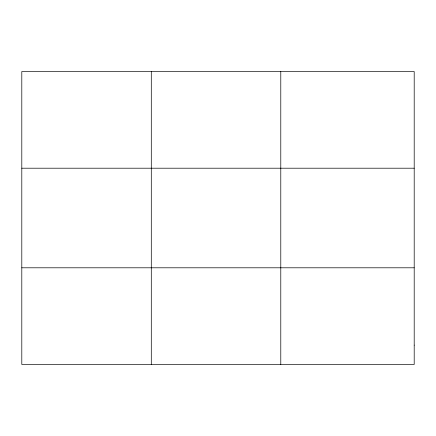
<?xml version="1.0" encoding="UTF-8"?>
<svg xmlns="http://www.w3.org/2000/svg" width="436" height="436" viewBox="0 0 436 436"><rect width="100%" height="100%" fill="white"/><g stroke="black" fill="none" stroke-linecap="round" stroke-linejoin="round"><path stroke-width="0.65" d="M151.292 71.542L151.292 364.458M280.784 71.542L280.784 364.458M21.8 168.203L414.2 168.203M21.8 267.797L414.2 267.797M414.2 345.127L414.2 364.458L21.8 364.458L21.8 71.542L414.2 71.542L414.2 345.127"/></g></svg>
